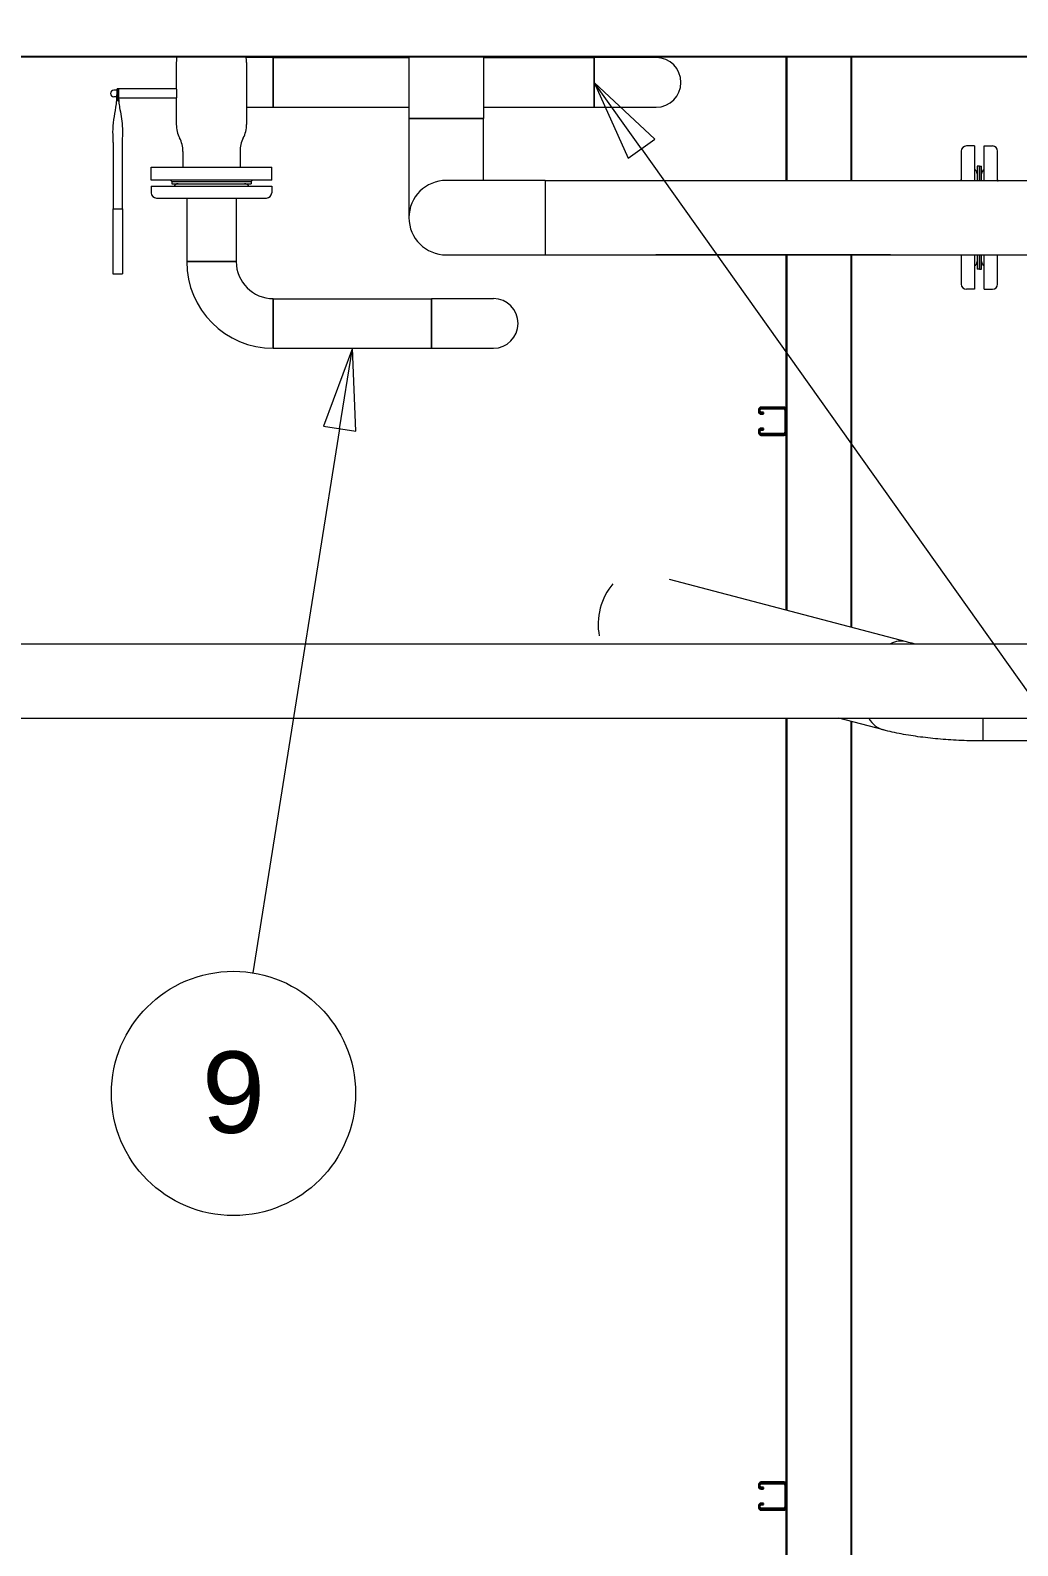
# Model space of a CAD drawing. Header units: millimetres. Extents: x 0 to 157650, y 0 to 89100.
# Drawn here: x 91254 to 95804, y 52352 to 59330 of the extents above; entities that cross this region are included whole.
import ezdxf

# ---------------------------------------------------------------- set-up
doc = ezdxf.new("R2010")
doc.units = ezdxf.units.MM
doc.header["$LTSCALE"] = 150
doc.layers.add('P_Biomass (BM)', color=150, linetype='Continuous', lineweight=18, true_color=0x007fff)
doc.layers.add('P_Hot Water (HW)', color=1, linetype='Continuous', lineweight=18, true_color=0xff0000)
doc.layers.add('Symbol', color=7, linetype='Continuous', lineweight=18)
doc.layers.add('Visible', color=7, linetype='Continuous', lineweight=25)
doc.styles.add('Note Text', font='arial.ttf')

# ---------------------------------------------------------------- blocks, each defined once
blk = doc.blocks.new('Balloon4')
at = {"layer": 'Symbol'}
for p, q in [((618.256, 385.772), (617.368, 383.382)), ((617.862, 383.303), (618.256, 385.772)), ((618.356, 383.225), (618.256, 385.772)), ((617.368, 383.382), (618.356, 383.225)), ((617.862, 383.303), (615.192, 366.593))]:
    blk.add_line(p, q, dxfattribs=at)
at = {"layer": 'Symbol', "flags": 128}
blk.add_lwpolyline([(618.356, 383.225), (618.256, 385.772), (617.368, 383.382), (618.356, 383.225)], dxfattribs=at)
at = {"layer": 'Symbol'}
blk.add_circle((614.602, 362.895), 3.75, dxfattribs=at)
blk.add_solid([(618.356, 383.225), (618.256, 385.772), (617.368, 383.382), (618.356, 383.225)], dxfattribs=at)
at = {"layer": 'Symbol', "insert": (614.602, 362.916), "char_height": 2.5, "attachment_point": 5, "style": 'Note Text'}
blk.add_mtext('9', dxfattribs=at)
blk = doc.blocks.new('Balloon5')
at = {"layer": 'Symbol'}
for p, q in [((627.135, 391.896), (625.686, 393.933)), ((627.543, 392.186), (625.686, 393.933)), ((625.686, 393.933), (626.728, 391.606)), ((626.728, 391.606), (627.543, 392.186)), ((627.135, 391.896), (645.596, 365.939))]:
    blk.add_line(p, q, dxfattribs=at)
at = {"layer": 'Symbol', "flags": 128}
blk.add_lwpolyline([(627.543, 392.186), (625.686, 393.933), (626.728, 391.606), (627.543, 392.186)], dxfattribs=at)
at = {"layer": 'Symbol'}
blk.add_circle((647.761, 362.895), 3.75, dxfattribs=at)
blk.add_solid([(627.543, 392.186), (625.686, 393.933), (626.728, 391.606), (627.543, 392.186)], dxfattribs=at)
at = {"layer": 'Symbol', "insert": (647.761, 362.916), "char_height": 2.5, "attachment_point": 5, "style": 'Note Text'}
blk.add_mtext('10', dxfattribs=at)
blk = doc.blocks.new('Balloon50')
at = {"layer": 'Symbol'}
for p, q in [((646.048, 394.559), (637.363, 412.02)), ((646.496, 394.781), (645.6, 394.336)), ((646.048, 394.559), (647.161, 392.32)), ((647.161, 392.32), (646.496, 394.781)), ((645.6, 394.336), (647.161, 392.32))]:
    blk.add_line(p, q, dxfattribs=at)
at = {"layer": 'Symbol', "flags": 128}
blk.add_lwpolyline([(645.6, 394.336), (647.161, 392.32), (646.496, 394.781), (645.6, 394.336)], dxfattribs=at)
at = {"layer": 'Symbol'}
for centre in [(628.199, 415.366), (635.699, 415.366)]:
    blk.add_circle(centre, 3.75, dxfattribs=at)
blk.add_solid([(645.6, 394.336), (647.161, 392.32), (646.496, 394.781), (645.6, 394.336)], dxfattribs=at)
at = {"layer": 'Symbol', "char_height": 2.5, "attachment_point": 5, "style": 'Note Text'}
for s, insert in [('22', (628.199, 415.366)), ('24', (635.699, 415.366))]:
    blk.add_mtext(s, dxfattribs=dict(at, insert=insert))

msp = doc.modelspace()

# ---------------------------------------------------------------- linework, layer by layer
at = {"layer": 'P_Biomass (BM)'}
for p, q in [((92999, 59210), (92999, 58923.2)), ((93341.9, 59210), (93341.9, 58923.2)), ((93341.9, 58923.2), (92999, 58923.2)), ((92999, 58923.2), (92999, 58467.2)), ((92999, 58923.2), (93341.9, 58923.2)), ((93341.9, 58638.7), (93341.9, 58923.2)), ((95543.3, 58773.2), (95543.3, 58638.7)), ((95604.8, 58797.2), (95567.3, 58797.2)), ((95604.8, 58797.2), (95604.8, 58638.7)), ((95649.8, 58638.7), (95649.8, 58797.2)), ((95649.8, 58797.2), (95687.3, 58797.2)), ((95711.3, 58638.7), (95711.3, 58773.2)), ((95616.8, 58704.2), (95616.8, 58638.7)), ((95627.3, 58704.2), (95616.8, 58704.2)), ((95627.3, 58704.2), (95627.3, 58638.7)), ((95627.3, 58638.7), (95627.3, 58704.2)), ((95627.3, 58704.2), (95637.8, 58704.2)), ((95637.8, 58638.7), (95637.8, 58704.2)), ((93626.4, 58638.7), (93170.4, 58638.7)), ((93626.4, 58638.7), (93626.4, 58295.8)), ((93626.4, 58638.7), (97074.2, 58638.7)), ((93170.4, 58295.8), (93626.4, 58295.8)), ((93626.4, 58295.8), (97074.2, 58295.8)), ((95217.9, 58295.8), (94136.4, 58295.7)), ((95543.3, 58295.8), (95543.3, 58161.2)), ((95604.8, 58295.8), (95604.8, 58137.2)), ((95616.8, 58295.8), (95616.8, 58230.2)), ((95627.3, 58295.8), (95627.3, 58230.2)), ((95627.3, 58230.2), (95627.3, 58295.8)), ((95637.8, 58230.2), (95637.8, 58295.8)), ((95649.8, 58137.2), (95649.8, 58295.8)), ((95711.3, 58161.2), (95711.3, 58295.8)), ((95627.3, 58230.2), (95616.8, 58230.2)), ((95627.3, 58230.2), (95637.8, 58230.2)), ((95604.8, 58137.2), (95567.3, 58137.2)), ((95649.8, 58137.2), (95687.3, 58137.2)), ((95292.1, 56513.6), (94200.1, 56800.8)), ((90252.9, 56505.2), (97984.7, 56505.2)), ((90252.9, 56162.3), (97984.7, 56162.3)), ((95185.5, 56108.2), (94980, 56162.3)), ((95642.9, 56162.3), (95642.9, 56057.3)), ((95642.9, 56162.3), (95642.9, 56057.3)), ((96605.9, 56057.3), (95642.9, 56057.3))]:
    msp.add_line(p, q, dxfattribs=at)
for centre, radius, start, end in [((95567.3, 58773.2), 24, 90, 180), ((95687.3, 58773.2), 24, 0, 90), ((93170.4, 58467.2), 171.5, 90, 270), ((95595.8, 58669.7), 21, 0, 64.62307), ((95658.8, 58669.7), 21, 115.37693, 180), ((95595.8, 58264.7), 21, 295.37693, 0), ((95658.8, 58264.7), 21, 180, 244.62307), ((95567.3, 58161.2), 24, 180, 270), ((95687.3, 58161.2), 24, 270, 0)]:
    msp.add_arc(centre, radius, start, end, dxfattribs=at)
for centre, major_axis, ratio, start_param, end_param in [((95217.8, 58467.2), (0, -171.4), 0.707107, 6.274659, 6.291646), ((94018.8, 56631.8), (53.3, 202.7), 0.682205, 0.937531, 2.204061), ((94018.8, 56631.8), (53.3, 202.7), 0.682205, 0.937531, 2.204061), ((95238.8, 56310.9), (53.3, 202.7), 0.682205, 0, 0.514974), ((95238.8, 56310.9), (53.3, 202.7), 0.682205, 0, 0.514975), ((95238.8, 56310.9), (-53.3, -202.7), 0.682205, 5.696368, 6.283185), ((95238.8, 56310.9), (-53.3, -202.7), 0.682205, 5.696368, 6.283185)]:
    msp.add_ellipse(centre, major_axis=major_axis, ratio=ratio, start_param=start_param, end_param=end_param, dxfattribs=at)
msp.add_open_spline([(95327.5, 56505.2), (95314.8, 56507.9), (95302.9, 56510.7), (95292.1, 56513.6)], degree=3, dxfattribs=at)
msp.add_open_spline([(95642.9, 56057.3), (95610.1, 56057.3), (95577.3, 56058), (95512.3, 56060.7), (95480, 56062.7), (95416.8, 56068.1), (95385.8, 56071.5), (95325.4, 56079.6), (95296, 56084.3), (95239.2, 56095.2), (95211.8, 56101.3), (95185.5, 56108.2)], degree=3, knots=[3.1415927, 3.1415927, 3.1415927, 3.1415927, 3.2986723, 3.2986723, 3.4557519, 3.4557519, 3.6128316, 3.6128316, 3.7699112, 3.7699112, 3.9269908, 3.9269908, 3.9269908, 3.9269908], dxfattribs=at)
at = {"layer": 'P_Hot Water (HW)'}
for p, q in [((91926.9, 59182), (91926.9, 59060)), ((92373.9, 59204.1), (92249.1, 59204.1)), ((92250.9, 59182), (92250.9, 58896.4)), ((92373.9, 59204.1), (92373.9, 58975.8)), ((92373.9, 58975.8), (92373.9, 59204.1)), ((92373.9, 59204.1), (92999, 59204.1)), ((93341.9, 59204.1), (93852.9, 59204.1)), ((93852.9, 59204.1), (93852.9, 58975.8)), ((94137.9, 59204.1), (93852.9, 59204.1)), ((93852.9, 58975.8), (93852.9, 59204.1)), ((91653.7, 59054), (91638.9, 59054)), ((91653.7, 59053.9), (91653.9, 59060)), ((91653.9, 59060), (91654.7, 59006)), ((91659.9, 59060), (91653.9, 59060)), ((91659.9, 59060), (91658.5, 59006)), ((91926.9, 59060), (91659.9, 59060)), ((91659.9, 59053.9), (91659.9, 59026.1)), ((91652.9, 59024), (91638.9, 59024)), ((91652.4, 59006), (91652.9, 59024)), ((91652.4, 59006), (91654.1, 59006)), ((91655.2, 59006), (91658.2, 59006)), ((91661.1, 59018), (91661.4, 59006)), ((91926.9, 59018), (91661.1, 59018)), ((91926.9, 59018), (91926.9, 58896.4)), ((92250.9, 58975.8), (92373.9, 58975.8)), ((92373.9, 58975.8), (92999, 58975.8)), ((93341.9, 58975.8), (93852.9, 58975.8)), ((93852.9, 58975.8), (94137.9, 58975.8)), ((91635.9, 58814), (91635.9, 58508)), ((91677.9, 58814), (91677.9, 58508)), ((91957.4, 58771.9), (91957.4, 58700)), ((92220.5, 58771.9), (92220.5, 58700)), ((91811.4, 58700), (92366.4, 58700)), ((91811.4, 58640), (91811.4, 58700)), ((92366.4, 58640), (92366.4, 58700)), ((92366.4, 58640), (91811.4, 58640)), ((91905.9, 58634), (91899.9, 58640)), ((91905.9, 58634), (92271.9, 58634)), ((91905.9, 58634), (92271.9, 58634)), ((91905.9, 58634), (91905.9, 58623.5)), ((91905.9, 58623.5), (92271.9, 58623.5)), ((92271.9, 58634), (92277.9, 58640)), ((92271.9, 58634), (92271.9, 58623.5)), ((91811.4, 58611.5), (92366.4, 58611.5)), ((91811.4, 58611.5), (91811.4, 58581.5)), ((91835.4, 58557.5), (92342.4, 58557.5)), ((91974.8, 58557.5), (91974.8, 58265)), ((92203.1, 58557.5), (92203.1, 58265)), ((92366.4, 58611.5), (92366.4, 58581.5)), ((91634.4, 58508), (91679.4, 58508)), ((91634.4, 58508), (91634.4, 58208)), ((91679.4, 58508), (91679.4, 58208)), ((91634.4, 58208), (91679.4, 58208)), ((91974.8, 58265), (92203.1, 58265)), ((92203.1, 58265), (91974.8, 58265)), ((92373.9, 57865.8), (92373.9, 58094.1)), ((92373.9, 58094.1), (93102.9, 58094.1)), ((92373.9, 58094.1), (92373.9, 57865.8)), ((93102.9, 57865.8), (93102.9, 58094.1)), ((93102.9, 58094.1), (93102.9, 57865.8)), ((93387.9, 58094.1), (93102.9, 58094.1)), ((92373.9, 57865.8), (93102.9, 57865.8)), ((93102.9, 57865.8), (93387.9, 57865.8))]:
    msp.add_line(p, q, dxfattribs=at)
for centre, radius, start, end in [((92061.9, 59182), 135, 168.04658, 180), ((92115.9, 59182), 135, 0, 11.95342), ((94137.9, 59090), 114.2, 270, 90), ((94137.9, 59090), 114.2, 270, 90), ((91638.9, 59039), 15, 90, 270), ((92061.9, 58896.4), 135, 180, 207.47376), ((91822.4, 58771.9), 135, 0, 27.47376), ((92355.5, 58771.9), 135, 152.52624, 180), ((92115.9, 58896.4), 135, 332.52624, 0), ((91935.9, 58602.5), 21, 90, 154.62307), ((92241.9, 58602.5), 21, 25.37693, 90), ((91835.4, 58581.5), 24, 180, 270), ((92342.4, 58581.5), 24, 270, 0), ((92373.9, 58265), 399.1, 180, 270), ((92373.9, 58265), 170.8, 180, 270), ((93387.9, 57980), 114.2, 270, 90), ((93387.9, 57980), 114.2, 270, 90)]:
    msp.add_arc(centre, radius, start, end, dxfattribs=at)
for points, knots in [([(91652.9, 59024), (91652.9, 59024), (91652.9, 59024.4), (91653.1, 59025.8), (91653.2, 59026.9), (91653.4, 59029.6), (91653.5, 59031.3), (91653.7, 59034.7), (91653.7, 59036.3), (91653.8, 59039.5), (91653.8, 59041.1), (91653.8, 59044.3), (91653.7, 59045.9), (91653.7, 59048.9), (91653.7, 59050.4), (91653.7, 59052.5), (91653.7, 59053.3), (91653.7, 59053.8), (91653.7, 59053.9), (91653.7, 59053.9)], [0.210533, 0.210533, 0.210533, 0.210533, 0.39213, 0.39213, 0.585886, 0.585886, 0.785717, 0.785717, 0.952226, 0.952226, 1.108215, 1.108215, 1.280425, 1.280425, 1.479241, 1.479241, 1.669334, 1.669334, 1.73638, 1.73638, 1.73638, 1.73638]), ([(91659.9, 59060), (91659.9, 59060), (91659.9, 59059.8), (91659.9, 59059.1), (91659.9, 59058.4), (91659.9, 59056.4), (91659.9, 59055.3), (91659.9, 59053.9)], [0.6607054, 0.6607054, 0.6607054, 0.6607054, 0.8031469, 0.8031469, 1.013961, 1.013961, 1.2068834, 1.2068834, 1.2068834, 1.2068834]), ([(91926.9, 59060), (91926.9, 59060), (91927, 59059.4), (91927.2, 59057.3), (91927.4, 59055.7), (91927.8, 59051.9), (91927.9, 59049.6), (91928.2, 59044.4), (91928.3, 59041.6), (91928.3, 59036.3), (91928.2, 59033.5), (91927.9, 59028.3), (91927.8, 59026), (91927.4, 59022.2), (91927.2, 59020.6), (91927, 59018.5), (91926.9, 59018), (91926.9, 59018)], [1.056, 1.056, 1.056, 1.056, 1.319998, 1.319998, 1.583997, 1.583997, 1.847998, 1.847998, 2.111999, 2.111999, 2.376, 2.376, 2.640002, 2.640002, 2.904, 2.904, 3.167999, 3.167999, 3.167999, 3.167999]), ([(91635.9, 58814), (91635.9, 58829.8), (91635.1, 58845.6), (91635.1, 58899.7), (91642, 58937.8), (91650.2, 58985.6), (91652.4, 58995.8), (91652.4, 59006)], [0, 0, 0, 0, 1.582532, 1.582532, 5.413654, 5.413654, 6.434683, 6.434683, 6.434683, 6.434683]), ([(91659.9, 59026.1), (91660.1, 59023.9), (91660.4, 59022), (91660.8, 59019.3), (91661, 59018.4), (91661.1, 59018), (91661.1, 59018), (91661.1, 59018)], [0, 0, 0, 0, 0.2799892, 0.2799892, 0.555727, 0.555727, 0.6395088, 0.6395088, 0.6395088, 0.6395088]), ([(91661.4, 59006), (91661.4, 59002.2), (91661.9, 58998.4), (91663.6, 58984.9), (91665.3, 58975.2), (91672.3, 58936.6), (91677.8, 58907.5), (91679.1, 58856.7), (91677.9, 58835.4), (91677.9, 58814)], [0, 0, 0, 0, 0.380983, 0.380983, 1.360321, 1.360321, 4.300124, 4.300124, 6.439061, 6.439061, 6.439061, 6.439061])]:
    msp.add_open_spline(points, degree=3, knots=knots, dxfattribs=at)
at = {"layer": 'Visible'}
for p, q in [((84687.9, 59210), (99387.9, 59210)), ((91659.1, 59006), (91661.4, 59006)), ((95540.3, 58638.7), (95540.3, 58638.7)), ((95543.3, 58638.7), (95540.3, 58638.7)), ((95711.3, 58638.7), (95714.3, 58638.7)), ((95714.3, 58638.7), (95714.3, 58638.7))]:
    msp.add_line(p, q, dxfattribs=at)
at = {"layer": 'Visible', "color": 9, "true_color": 0xc0c0c0}
for p, q in [((94737.9, 59210), (94737.9, 58638.7)), ((94737.9, 58638.7), (94737.9, 59210)), ((95037.9, 58638.7), (95037.9, 59210)), ((94737.9, 58295.7), (94737.9, 56659.3)), ((94737.9, 56659.3), (94737.9, 58295.7)), ((95037.9, 56580.4), (95037.9, 58295.7)), ((94610.4, 57581.7), (94610.4, 57575.4)), ((94616.4, 57575.4), (94616.4, 57581.7)), ((94725.9, 57593.7), (94622.4, 57593.7)), ((94622.4, 57587.7), (94725.9, 57587.7)), ((94731.9, 57581.7), (94731.9, 57478.2)), ((94737.9, 57478.2), (94737.9, 57581.7)), ((94632.9, 57569.4), (94622.4, 57569.4)), ((94622.4, 57563.4), (94632.9, 57563.4)), ((94632.9, 57563.4), (94632.9, 57569.4)), ((94610.4, 57484.5), (94610.4, 57478.2)), ((94616.4, 57478.2), (94616.4, 57484.5)), ((94632.9, 57496.5), (94622.4, 57496.5)), ((94622.4, 57490.5), (94632.9, 57490.5)), ((94725.9, 57472.2), (94622.4, 57472.2)), ((94622.4, 57466.2), (94725.9, 57466.2)), ((94632.9, 57490.5), (94632.9, 57496.5)), ((94737.9, 56162.3), (94737.9, 51618.9)), ((94737.9, 51618.9), (94737.9, 56162.3)), ((95037.9, 51618.9), (95037.9, 56147)), ((94610.4, 52631.7), (94610.4, 52625.4)), ((94616.4, 52625.4), (94616.4, 52631.7)), ((94725.9, 52643.7), (94622.4, 52643.7)), ((94622.4, 52637.7), (94725.9, 52637.7)), ((94632.9, 52619.4), (94622.4, 52619.4)), ((94632.9, 52613.4), (94632.9, 52619.4)), ((94731.9, 52631.7), (94731.9, 52528.2)), ((94737.9, 52528.2), (94737.9, 52631.7)), ((94622.4, 52613.4), (94632.9, 52613.4)), ((94610.4, 52534.5), (94610.4, 52528.2)), ((94616.4, 52528.2), (94616.4, 52534.5)), ((94632.9, 52546.5), (94622.4, 52546.5)), ((94622.4, 52540.5), (94632.9, 52540.5)), ((94725.9, 52522.2), (94622.4, 52522.2)), ((94622.4, 52516.2), (94725.9, 52516.2)), ((94632.9, 52540.5), (94632.9, 52546.5))]:
    msp.add_line(p, q, dxfattribs=at)
for centre, radius, start, end in [((94622.4, 57581.7), 12, 90, 180), ((94622.4, 57575.4), 12, 180, 270), ((94622.4, 57581.7), 6, 90, 180), ((94622.4, 57575.4), 6, 180, 270), ((94725.9, 57581.7), 12, 0, 90), ((94725.9, 57581.7), 6, 0, 90), ((94622.4, 57484.5), 12, 90, 180), ((94622.4, 57478.2), 12, 180, 270), ((94622.4, 57484.5), 6, 90, 180), ((94622.4, 57478.2), 6, 180, 270), ((94725.9, 57478.2), 6, 270, 0), ((94725.9, 57478.2), 12, 270, 0), ((94622.4, 52631.7), 12, 90, 180), ((94622.4, 52625.4), 12, 180, 270), ((94622.4, 52631.7), 6, 90, 180), ((94622.4, 52625.4), 6, 180, 270), ((94725.9, 52631.7), 12, 0, 90), ((94725.9, 52631.7), 6, 0, 90), ((94622.4, 52534.5), 12, 90, 180), ((94622.4, 52528.2), 12, 180, 270), ((94622.4, 52534.5), 6, 90, 180), ((94622.4, 52528.2), 6, 180, 270), ((94725.9, 52528.2), 6, 270, 0), ((94725.9, 52528.2), 12, 270, 0)]:
    msp.add_arc(centre, radius, start, end, dxfattribs=at)

# ---------------------------------------------------------------- block references
at = {"layer": 'Symbol', "xscale": 150, "yscale": 150, "zscale": 150}
for name in ['Balloon50', 'Balloon5', 'Balloon4']:
    msp.add_blockref(name, (0, 0), dxfattribs=at)

doc.saveas('drawing.dxf')
